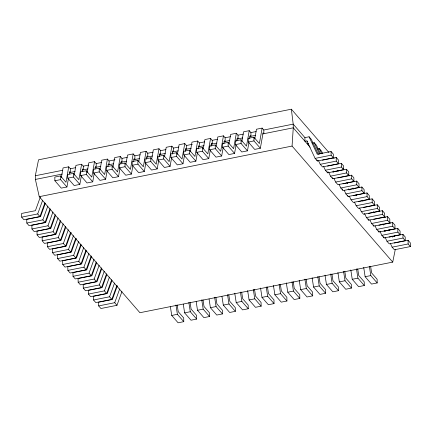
<?xml version="1.0" encoding="UTF-8"?>
<svg xmlns="http://www.w3.org/2000/svg" width="432" height="432" viewBox="0 0 432 432"><rect width="100%" height="100%" fill="white"/><g stroke="black" fill="none" stroke-linecap="round" stroke-linejoin="round"><path stroke-width="0.65" d="M392.731 262.105L292.064 146.065L293.269 127.813L293.198 124.124L291.357 109.204L38.534 159.818L35.316 175.748L35.386 179.437L39.242 196.679L139.914 312.719L392.731 262.105L395.307 249.361M61.339 177.611L63.056 167.951L68.726 166.817L70.389 168.728L70.459 172.417L69.687 171.526L69.228 174.101M68.726 166.817L65.977 182.272L60.485 175.937L54.81 177.077L54.886 180.76L61.268 188.12L66.938 186.98L68.429 178.61M74.228 175.03L75.951 165.37L81.621 164.236L83.284 166.147L83.354 169.835L82.582 168.944L82.123 171.52M81.621 164.236L78.872 179.69L73.381 173.356L67.705 174.496L67.775 178.178L74.158 185.539L79.834 184.399L81.437 175.387M87.124 172.449L88.841 162.788L94.516 161.654L96.174 163.566L96.25 167.254L95.477 166.363L95.018 168.939M94.516 161.654L91.768 177.109L86.276 170.775L80.6 171.914L80.671 175.597L87.053 182.957L92.729 181.818L94.214 173.448M100.019 169.868L101.736 160.207L107.411 159.073L109.069 160.985L109.139 164.673L108.373 163.782L107.914 166.358M107.411 159.073L104.663 174.528L99.166 168.194L93.496 169.333L93.566 173.016L99.949 180.376L105.624 179.237L107.109 170.867M112.914 167.287L114.631 157.626L120.307 156.492L121.964 158.404L122.035 162.092L121.262 161.201L120.803 163.777M120.307 156.492L117.558 171.947L112.061 165.613L106.391 166.752L106.461 170.435L112.844 177.795L118.514 176.656L120.004 168.286M125.923 164.063L127.526 155.045L133.196 153.911L134.86 155.822L134.93 159.511L134.158 158.62L133.585 161.838M133.196 153.911L130.448 169.366L124.956 163.031L119.281 164.171L119.356 167.854L125.734 175.214L131.409 174.074L132.899 165.704M138.818 161.482L140.422 152.464L146.092 151.33L147.755 153.241L147.825 156.929L147.053 156.038L146.48 159.257M146.092 151.33L143.343 166.784L137.851 160.45L132.176 161.584L132.246 165.272L138.629 172.633L144.304 171.493L145.795 163.123M151.708 158.9L153.311 149.882L158.987 148.748L160.645 150.66L160.72 154.348L159.948 153.457L159.376 156.676M158.987 148.748L156.238 164.203L150.746 157.869L145.071 159.003L145.141 162.691L151.524 170.051L157.199 168.912L158.803 159.899M164.489 156.962L166.207 147.301L171.882 146.167L173.54 148.079L173.61 151.767L172.838 150.876L172.265 154.094M171.882 146.167L169.133 161.622L163.636 155.288L157.966 156.422L158.036 160.11L164.419 167.47L170.095 166.331L171.58 157.961M177.385 154.381L179.102 144.72L184.777 143.586L186.435 145.498L186.505 149.186L185.733 148.295L185.161 151.513M184.777 143.586L182.029 159.041L176.531 152.707L170.861 153.841L170.932 157.529L177.314 164.889L182.984 163.75L184.475 155.38M190.28 151.799L191.997 142.139L197.667 141.005L199.33 142.916L199.4 146.605L198.628 145.714L198.056 148.932M197.667 141.005L194.918 156.46L189.427 150.125L183.751 151.259L183.827 154.948L190.204 162.302L195.88 161.168L197.37 152.798M203.288 148.57L204.887 139.558L210.562 138.418L212.225 140.335L212.296 144.023L211.523 143.132L210.951 146.351M210.562 138.418L207.814 153.878L202.322 147.544L196.646 148.678L196.717 152.366L203.099 159.721L208.775 158.587L210.265 150.217M216.178 145.989L217.782 136.976L223.457 135.837L225.115 137.754L225.191 141.442L224.419 140.551L223.846 143.77M223.457 135.837L220.709 151.297L215.217 144.963L209.542 146.097L209.612 149.785L215.995 157.14L221.67 156.006L223.155 147.636M229.073 143.408L230.677 134.395L236.353 133.256L238.01 135.173L238.081 138.861L237.308 137.97L236.736 141.188M236.353 133.256L233.604 148.716L228.107 142.382L222.437 143.516L222.507 147.204L228.89 154.559L234.56 153.425L236.05 145.055M241.855 141.475L243.572 131.814L249.242 130.675L250.906 132.592L250.976 136.28L250.204 135.389L249.631 138.607M249.242 130.675L246.499 146.135L241.002 139.801L235.332 140.935L235.402 144.623L241.785 151.978L247.455 150.844L248.945 142.474M254.75 138.893L256.468 129.233L262.138 128.093L263.801 130.01L263.871 133.699L263.099 132.808L260.35 148.262L254.675 149.396L248.292 142.042L248.222 138.353L253.897 137.219L259.389 143.554L262.138 128.093M40.365 196.949L35.397 210.692L21.6 213.451L21.67 217.139L23.927 219.742L39.96 216.535L44.928 202.792M21.67 217.139L37.703 213.932L42.671 200.189M45.274 203.494L40.532 216.61L26.735 219.37L26.806 223.058L29.063 225.661L45.095 222.453L50.063 208.71M26.806 223.058L42.833 219.85L47.806 206.107M50.409 209.412L45.662 222.529L31.871 225.288L31.941 228.976L34.198 231.579L50.225 228.371L55.199 214.628M31.941 228.976L47.968 225.769L52.936 212.026M55.544 215.33L50.798 228.447L37.001 231.206L37.071 234.895L39.334 237.497L55.361 234.29L60.334 220.547M37.071 234.895L53.104 231.687L58.072 217.944M60.68 221.249L55.933 234.365L42.136 237.125L42.206 240.813L44.469 243.416L60.496 240.208L65.464 226.465M42.206 240.813L58.239 237.6L63.207 223.862M65.81 227.167L61.069 240.284L47.272 243.043L47.342 246.731L49.599 249.334L65.632 246.127L70.6 232.384M47.342 246.731L63.369 243.518L68.342 229.781M71.172 232.459L66.204 246.202L52.407 248.962L52.477 252.65L54.734 255.253L70.762 252.045L75.735 238.302M52.477 252.65L68.504 249.437L73.478 235.699M76.307 238.378L71.334 252.115L57.537 254.88L57.607 258.568L59.87 261.171L75.897 257.963L80.87 244.22M57.607 258.568L73.64 255.355L78.608 241.618M81.216 244.917L76.469 258.034L62.672 260.798L62.743 264.487L65.005 267.089L81.032 263.882L86 250.139M62.743 264.487L78.775 261.274L83.743 247.536M86.346 250.835L81.605 263.952L67.808 266.717L67.878 270.405L70.135 273.008L86.168 269.795L91.136 256.057M67.878 270.405L83.905 267.192L88.879 253.454M91.708 256.133L86.74 269.87L72.943 272.635L73.013 276.318L75.271 278.926L91.303 275.713L96.271 261.976M73.013 276.318L89.041 273.11L94.014 259.373M96.617 262.672L91.87 275.789L78.073 278.554L78.149 282.236L80.406 284.845L96.433 281.632L101.407 267.894M78.149 282.236L94.176 279.029L99.144 265.291M101.752 268.591L97.006 281.707L83.209 284.472L83.279 288.155L85.541 290.763L101.569 287.55L106.537 273.812M83.279 288.155L99.311 284.947L104.279 271.21M106.882 274.509L102.141 287.626L88.344 290.39L88.414 294.073L90.671 296.681L106.704 293.468L111.672 279.731M88.414 294.073L104.441 290.866L109.415 277.123M112.018 280.427L107.276 293.544L93.479 296.309L93.55 299.992L95.807 302.6L111.839 299.387L116.807 285.649M93.55 299.992L109.577 296.784L114.55 283.041M117.38 285.725L112.406 299.462L98.615 302.227L98.685 305.91L100.942 308.513L116.969 305.305L121.943 291.568M98.685 305.91L114.712 302.702L119.68 288.959M35.316 175.748L62.753 170.257M70.389 168.728L75.638 167.681M83.284 166.147L88.533 165.1M96.174 163.566L101.428 162.513M109.069 160.985L114.977 159.802M121.964 158.404L127.219 157.351M134.86 155.822L140.108 154.769M147.755 153.241L153.004 152.188M160.645 150.66L165.899 149.607M173.54 148.079L178.794 147.026M186.435 145.498L192.343 144.315M199.33 142.916L204.579 141.863M212.225 140.335L217.474 139.282M225.115 137.754L230.369 136.701M238.01 135.173L243.265 134.12M250.906 132.592L256.16 131.539M263.801 130.01L293.198 124.124L304.906 137.619L304.976 141.302L306.914 140.918L307.665 141.782M35.386 179.437L62.17 174.074M69.201 172.67L75.055 171.499M82.091 170.089L87.95 168.912M94.986 167.508L100.845 166.331M107.881 164.927L113.735 163.75M120.776 162.346L126.63 161.168M133.672 159.759L139.525 158.587M146.561 157.178L152.42 156.006M159.457 154.597L165.31 153.425M172.352 152.015L178.205 150.844M185.247 149.434L191.101 148.262M198.137 146.853L203.996 145.681M211.032 144.272L216.891 143.1M223.927 141.691L229.781 140.519M236.822 139.109L242.676 137.938M249.718 136.528L255.571 135.356M262.607 133.947L293.269 127.813L310.111 147.22M54.886 180.76L60.556 179.626L66.938 186.98M67.775 178.178L73.451 177.044L79.834 184.399M80.671 175.597L86.346 174.463L92.729 181.818M93.566 173.016L99.241 171.882L105.624 179.237M106.461 170.435L112.131 169.301L118.514 176.656M119.356 167.854L125.026 166.72L131.409 174.074M132.246 165.272L137.921 164.138L144.304 171.493M145.141 162.691L150.817 161.557L157.199 168.912M158.036 160.11L163.712 158.976L170.095 166.331M170.932 157.529L176.602 156.395L182.984 163.75M183.827 154.948L189.497 153.814L195.88 161.168M196.717 152.366L202.392 151.232L208.775 158.587M209.612 149.785L215.287 148.651L221.67 156.006M222.507 147.204L228.182 146.07L234.56 153.425M235.402 144.623L241.072 143.489L247.455 150.844M248.292 142.042L253.967 140.908L260.35 148.262M304.906 137.619L309.074 136.782L311.332 139.385L318.389 154.456M39.242 196.679L292.064 146.065M307.233 143.91L308.524 143.651M312.422 143.057L314.21 142.7L316.467 145.303L320.42 153.743M317.558 148.975L319.345 148.619L321.602 151.222L322.731 153.635M306.914 140.918L315.101 158.398L317.358 161.001L333.385 157.793L333.315 154.105L331.058 151.502L317.261 154.262L309.074 136.782M315.101 158.398L331.128 155.185L333.385 157.793M322.396 160.18L336.193 157.421L338.45 160.024L338.521 163.712L322.493 166.919L320.236 164.317L318.541 160.699M320.236 164.317L336.263 161.104L338.521 163.712M327.532 166.099L341.329 163.339L343.586 165.942L343.656 169.625L327.629 172.838L325.366 170.235L323.676 166.617M325.366 170.235L341.399 167.022L343.656 169.625M332.662 172.017L346.459 169.258L348.721 171.86L348.791 175.543L332.759 178.756L330.502 176.148L328.525 171.931M330.502 176.148L346.529 172.94L348.791 175.543M337.797 177.935L351.594 175.176L353.851 177.779L353.927 181.462L337.894 184.675L335.637 182.066L333.941 178.454M335.637 182.066L351.664 178.859L353.927 181.462M342.932 183.854L356.729 181.089L358.987 183.697L359.057 187.38L343.03 190.593L340.772 187.985L339.077 184.372M340.772 187.985L356.8 184.777L359.057 187.38M348.068 189.772L361.865 187.007L364.122 189.616L364.192 193.298L348.165 196.511L345.902 193.903L344.212 190.291M345.902 193.903L361.935 190.696L364.192 193.298M353.198 195.691L366.995 192.926L369.257 195.534L369.328 199.217L353.295 202.43L351.038 199.822L349.342 196.209M351.038 199.822L367.07 196.614L369.328 199.217M358.333 201.609L372.13 198.844L374.393 201.452L374.463 205.135L358.43 208.343L356.173 205.74L354.478 202.127M356.173 205.74L372.2 202.532L374.463 205.135M363.469 207.527L377.266 204.763L379.523 207.371L379.593 211.054L363.566 214.261L361.309 211.658L359.613 208.04M361.309 211.658L377.336 208.451L379.593 211.054M368.604 213.446L382.401 210.681L384.658 213.289L384.728 216.972L368.701 220.18L366.439 217.577L364.462 213.359M366.439 217.577L382.471 214.369L384.728 216.972M373.739 219.364L387.531 216.599L389.794 219.202L389.864 222.89L373.837 226.098L371.574 223.495L369.884 219.877M371.574 223.495L387.607 220.288L389.864 222.89M378.869 225.283L392.666 222.518L394.929 225.121L394.999 228.809L378.967 232.016L376.709 229.414L375.014 225.796M376.709 229.414L392.737 226.206L394.999 228.809M384.005 231.201L397.802 228.436L400.059 231.039L400.129 234.727L384.102 237.935L381.845 235.332L379.868 231.115M381.845 235.332L397.872 232.124L400.129 234.727M389.14 237.119L402.937 234.355L405.194 236.957L405.265 240.646L389.237 243.853L386.975 241.25L385.285 237.632M386.975 241.25L403.007 238.043L405.265 240.646M394.276 243.038L408.073 240.273L410.33 242.876L410.4 246.564L394.373 249.772L392.11 247.169L390.42 243.551M392.11 247.169L408.143 243.961L410.4 246.564M171.72 315.441L177.395 314.302L183.778 321.662L178.103 322.796L171.72 315.441L170.392 306.785M184.615 312.86L190.285 311.72L196.668 319.081L190.998 320.215L184.615 312.86L183.281 304.204M197.51 310.279L203.18 309.139L209.563 316.499L203.893 317.633L197.51 310.279L196.177 301.622M210.4 307.697L216.076 306.558L222.458 313.918L216.783 315.052L210.4 307.697L209.072 299.041M223.295 305.116L228.971 303.977L235.354 311.337L229.678 312.471L223.295 305.116L221.967 296.46M236.191 302.535L241.866 301.396L248.249 308.756L242.573 309.89L236.191 302.535L234.76 293.215M249.086 299.954L254.756 298.814L261.139 306.175L255.469 307.309L249.086 299.954L247.649 290.633M261.981 297.373L267.651 296.233L274.034 303.593L268.364 304.727L261.981 297.373L260.545 288.052M274.871 294.791L280.546 293.652L286.929 301.012L281.254 302.146L274.871 294.791L273.44 285.471M287.766 292.21L293.441 291.071L299.824 298.431L294.149 299.565L287.766 292.21L286.335 282.89M300.661 289.629L306.337 288.49L312.719 295.85L307.044 296.984L300.661 289.629L299.23 280.309M313.556 287.048L319.226 285.908L325.609 293.269L319.939 294.403L313.556 287.048L312.12 277.727M326.452 284.467L332.122 283.327L338.504 290.687L332.834 291.821L326.452 284.467L325.015 275.146M339.341 281.885L345.017 280.746L351.4 288.106L345.724 289.24L339.341 281.885L337.91 272.56M352.237 279.299L357.912 278.165L364.295 285.525L358.619 286.659L352.237 279.299L350.806 269.978M365.132 276.718L370.807 275.584L377.19 282.944L371.515 284.078L365.132 276.718L363.701 267.397M291.357 109.204L328.887 152.464M333.304 157.556L334.184 158.571M343.013 168.75L343.899 169.771M348.316 174.857L349.196 175.878M363.766 192.672L364.651 193.687M384.518 216.594L385.403 217.609M389.378 222.188L390.258 223.209M37.703 213.932L39.96 216.535M42.833 219.85L45.095 222.453M47.968 225.769L50.225 228.371M53.104 231.687L55.361 234.29M58.239 237.6L60.496 240.208M63.369 243.518L65.632 246.127M68.504 249.437L70.762 252.045M73.64 255.355L75.897 257.963M78.775 261.274L81.032 263.882M83.905 267.192L86.168 269.795M89.041 273.11L91.303 275.713M94.176 279.029L96.433 281.632M99.311 284.947L101.569 287.55M104.441 290.866L106.704 293.468M109.577 296.784L111.839 299.387M114.712 302.702L116.969 305.305M388.908 229.365L389.475 230.569M392.018 235.996L392.58 237.2M382.93 223.857L383.492 225.061M384.572 230.186L385.133 231.39M373.507 211.61L374.074 212.814M383.54 236.731L384.102 237.935M378.405 230.812L378.967 232.016M362.394 200.183L362.956 201.388M373.27 224.894L373.837 226.098M368.134 218.975L368.701 220.18M352.971 187.936L353.538 189.146M356.076 194.567L356.643 195.772M346.988 182.428L347.555 183.632M348.629 188.757L349.196 189.967M337.57 170.181L338.132 171.391M347.598 195.302L348.165 196.511M342.182 188.784L342.749 189.988M333.229 171.007L333.796 172.211M319.345 148.619L321.602 153.441M332.197 177.547L332.759 178.756M314.21 142.7L319.572 154.154M327.062 171.634L327.629 172.838M316.796 159.797L317.358 161.001M394.308 235.462L394.594 236.741M370.602 266.263L371.623 272.921L377.114 279.256L377.19 282.944M369.371 266.263L370.807 275.584M357.707 268.844L358.727 275.503L364.225 281.837L364.295 285.525M356.476 268.844L357.912 278.165M344.812 271.426L345.838 278.084L351.329 284.418L351.4 288.106M343.586 271.426L345.017 280.746M331.916 274.007L332.942 280.665L338.434 286.999L338.504 290.687M330.691 274.007L332.122 283.327M319.021 276.588L320.047 283.246L325.539 289.58L325.609 293.269M317.795 276.588L319.226 285.908M306.131 279.175L307.152 285.827L312.644 292.162L312.719 295.85M304.9 279.169L306.337 288.49M293.236 281.756L294.257 288.409L299.754 294.743L299.824 298.431M292.005 281.75L293.441 291.071M280.341 284.337L281.367 290.99L286.859 297.324L286.929 301.012M279.115 284.332L280.546 293.652M267.446 286.918L268.472 293.571L273.964 299.905L274.034 303.593M266.22 286.913L267.651 296.233M254.551 289.499L255.577 296.152L261.068 302.486L261.139 306.175M253.325 289.494L254.756 298.814M241.661 292.081L242.681 298.733L248.173 305.068L248.249 308.756M240.43 292.075L241.866 301.396M228.766 294.662L229.786 301.32L235.283 307.649L235.354 311.337M227.54 294.656L228.971 303.977M215.87 297.243L216.896 303.901L222.388 310.23L222.458 313.918M214.645 297.238L216.076 306.558M202.975 299.824L204.001 306.482L209.493 312.811L209.563 316.499M201.749 299.819L203.18 309.139M190.08 302.405L191.106 309.064L196.598 315.392L196.668 319.081M188.854 302.4L190.285 311.72M177.19 304.987L178.211 311.645L183.708 317.974L183.778 321.662M175.959 304.981L177.395 314.302M408.073 240.273L408.143 243.961M402.937 234.355L403.007 238.043M397.802 228.436L397.872 232.124M392.666 222.518L392.737 226.206M387.531 216.599L387.607 220.288M382.401 210.681L382.471 214.369M377.266 204.763L377.336 208.451M372.13 198.844L372.2 202.532M366.995 192.926L367.07 196.614M361.865 187.007L361.935 190.696M356.729 181.089L356.8 184.777M351.594 175.176L351.664 178.859M346.459 169.258L346.529 172.94M341.329 163.339L341.399 167.022M336.193 157.421L336.263 161.104M331.058 151.502L331.128 155.185M253.897 137.219L253.967 140.908M241.002 139.801L241.072 143.489M228.107 142.382L228.182 146.07M215.217 144.963L215.287 148.651M202.322 147.544L202.392 151.232M189.427 150.125L189.497 153.814M176.531 152.707L176.602 156.395M163.636 155.288L163.712 158.976M150.746 157.869L150.817 161.557M137.851 160.45L137.921 164.138M124.956 163.031L125.026 166.72M112.061 165.613L112.131 169.301M99.166 168.194L99.241 171.882M86.276 170.775L86.346 174.463M73.381 173.356L73.451 177.044M60.485 175.937L60.556 179.626"/></g></svg>
